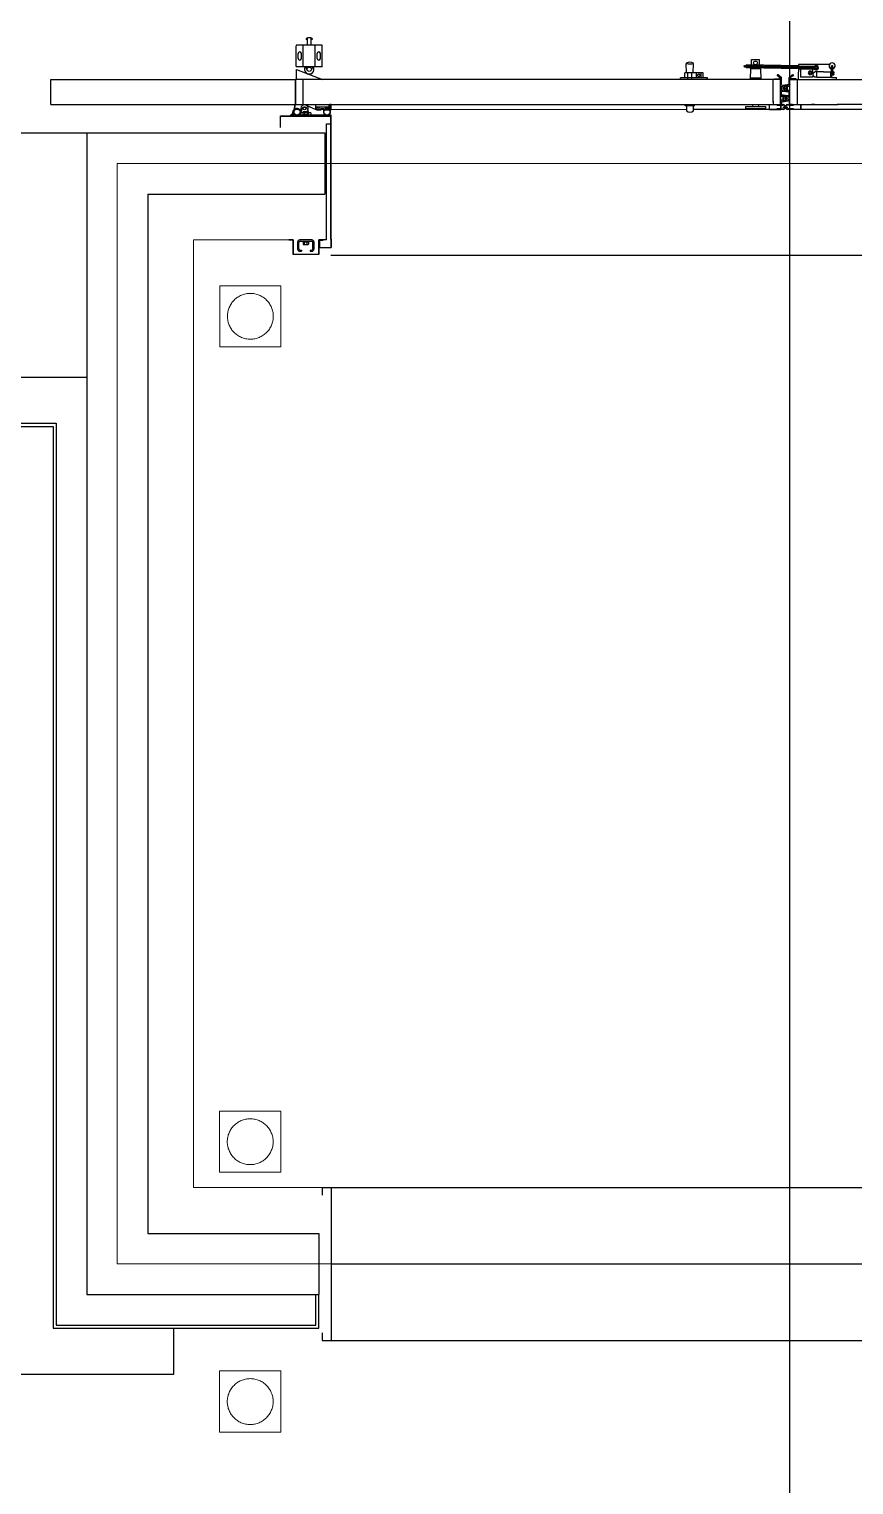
# Model space of a CAD drawing. Header units: millimetres. Extents: x 8456 to 190005487, y 619 to 455456909.
# Drawn here: x 206629 to 207045, y 156079 to 156812 of the extents above; entities that cross this region are included whole.
import ezdxf

# ---------------------------------------------------------------- set-up
doc = ezdxf.new("R2010")
doc.units = ezdxf.units.MM
doc.header["$LTSCALE"] = 400
doc.header["$MEASUREMENT"] = 0
for name, pattern in [('XR-평면도$0$CEN', [62, 60, -1, 0, -1]), ('XR-평면도$0$DIVIDE', [1.25, 0.5, -0.25, 0, -0.25, 0, -0.25]), ('XR-평면도$0$HA01', [1.5, 0.75, -0.75]), ('XR-평면도$0$HID', [2, 1.1, -0.9])]:
    doc.linetypes.add(name, pattern=pattern)
doc.layers.get('0').update_dxf_attribs({"linetype": 'CONTINUOUS'})
for name, color, linetype in [('COL', 2, 'CONTINUOUS'), ('WAL', 3, 'CONTINUOUS'), ('석고보드', 4, 'CONTINUOUS'), ('저온단열', 160, 'CONTINUOUS'), ('충돌방지대', 6, 'CONTINUOUS')]:
    doc.layers.add(name, color=color, linetype=linetype)
for name, color, linetype, lineweight in [('XR-평면도$0$A-CNTL', 1, 'XR-평면도$0$CEN', 15), ('XR-평면도$0$A-DWXM-DOOR', 4, 'CONTINUOUS', 25), ('XR-평면도$0$A-FFXM-FURN1', 8, 'XR-평면도$0$HID', 18), ('XR-평면도$0$A-WAXM-BLOC', 3, 'CONTINUOUS', 25), ('XR-평면도$0$A-XXXX-INSL2', 8, 'CONTINUOUS', 18)]:
    doc.layers.add(name, color=color, linetype=linetype, lineweight=lineweight)

# ---------------------------------------------------------------- blocks, each defined once
blk = doc.blocks.new('A$C2DB436D3')
at = {"layer": 'COL', "color": 8}
for p, q in [((21365.5, 18599.6, 2515.7), (21541.5, 18599.6, 2515.7)), ((21541.5, 18599.6, 2515.7), (21541.5, 18423.6, 2515.7)), ((21541.5, 18423.6, 2515.7), (21365.5, 18423.6, 2515.7))]:
    blk.add_line(p, q, dxfattribs=at)
at = {"layer": 'XR-평면도$0$A-CNTL', "color": 8}
for p, q in [((21563.5, 18577.6, 2515.7), (21563.5, 17785.6, 2515.7)), ((22531.5, 18577.6, 2515.7), (21563.5, 18577.6, 2515.7)), ((22531.5, 17785.6, 2515.7), (21563.5, 17785.6, 2515.7))]:
    blk.add_line(p, q, dxfattribs=at)
at = {"layer": 'XR-평면도$0$A-DWXM-DOOR', "color": 8}
for p, q in [((21692.3, 18648.8, 2515.7), (21692.3, 18662.2, 2515.7)), ((21710.8, 18662.6, 2515.7), (21692.6, 18662.6, 2515.7)), ((21697.4, 18648.8, 2515.7), (21697.4, 18662.6, 2515.7)), ((21699.5, 18667.4, 2515.7), (21699.5, 18666.8, 2515.7)), ((21700.4, 18667.4, 2515.7), (21699.5, 18667.4, 2515.7)), ((21700.4, 18666.8, 2515.7), (21699.5, 18666.8, 2515.7)), ((21700.4, 18662.6, 2515.7), (21700.4, 18668, 2515.7)), ((21703, 18668, 2515.7), (21700.4, 18668, 2515.7)), ((21703, 18662.6, 2515.7), (21703, 18668, 2515.7)), ((21703.9, 18667.4, 2515.7), (21703, 18667.4, 2515.7)), ((21703.9, 18666.8, 2515.7), (21703, 18666.8, 2515.7)), ((21703.9, 18667.4, 2515.7), (21703.9, 18666.8, 2515.7)), ((21706, 18648.8, 2515.7), (21706, 18662.6, 2515.7)), ((21711.1, 18648.8, 2515.7), (21711.1, 18662.2, 2515.7)), ((21692.3, 18647.5, 2515.7), (21692.3, 18648.8, 2515.7)), ((21693.7, 18653.2, 2515.7), (21693.7, 18656.7, 2515.7)), ((21696.1, 18653.2, 2515.7), (21696.1, 18656.7, 2515.7)), ((21697.4, 18647.2, 2515.7), (21697.4, 18648.8, 2515.7)), ((21706, 18647.2, 2515.7), (21706, 18648.8, 2515.7)), ((21707.3, 18653.2, 2515.7), (21707.3, 18656.7, 2515.7)), ((21709.7, 18653.2, 2515.7), (21709.7, 18656.7, 2515.7)), ((21711.1, 18647.5, 2515.7), (21711.1, 18648.8, 2515.7)), ((21973.3, 18642.9, 2515.7), (21973.1, 18649.6, 2515.7)), ((21978.1, 18642.9, 2515.7), (21978.3, 18649.6, 2515.7)), ((22053.9, 18647.2, 2515.7), (22015, 18647.9, 2515.7)), ((22016.3, 18648.6, 2515.7), (22015.8, 18647.9, 2515.7)), ((22053.9, 18647.8, 2515.7), (22016.3, 18648.6, 2515.7)), ((22018.1, 18646.4, 2515.7), (22018.1, 18648.6, 2515.7)), ((22020, 18646.2, 2515.7), (22020, 18652.5, 2515.7)), ((22020, 18652.5, 2515.7), (22025.8, 18652.5, 2515.7)), ((22025.8, 18646.2, 2515.7), (22025.8, 18652.5, 2515.7)), ((22029.3, 18646.1, 2515.7), (22029.3, 18648.3, 2515.7)), ((22053.9, 18648.9, 2515.7), (22053.5, 18638, 2515.7)), ((22076.1, 18648.9, 2515.7), (22053.9, 18648.9, 2515.7)), ((22053.9, 18647.8, 2515.7), (22065.5, 18647.6, 2515.7)), ((22078.5, 18647.8, 2515.7), (22077.5, 18647.8, 2515.7)), ((22077.5, 18639.5, 2515.7), (22077.5, 18647.8, 2515.7)), ((22078.5, 18645.6, 2515.7), (22078.5, 18647.8, 2515.7)), ((21515.8, 18619.9, 2515.7), (21515.8, 18638, 2515.7)), ((21515.8, 18638, 2515.7), (21691.8, 18638, 2515.7)), ((22041.1, 18638, 2515.7), (21691.8, 18638, 2515.7)), ((21691.8, 18619.9, 2515.7), (21691.8, 18638, 2515.7)), ((22040.9, 18637.9, 2515.7), (21691.8, 18637.9, 2515.7)), ((21692, 18620, 2515.7), (21692, 18638, 2515.7)), ((21692.4, 18645.3, 2515.7), (21711.2, 18638, 2515.7)), ((21692.4, 18638, 2515.7), (21692.4, 18645.3, 2515.7)), ((21710.8, 18647.2, 2515.7), (21692.6, 18647.2, 2515.7)), ((21697.4, 18620, 2515.7), (21697.4, 18637.9, 2515.7)), ((21699.4, 18646.5, 2515.7), (21699.4, 18647.2, 2515.7)), ((21704, 18646.5, 2515.7), (21704, 18647.2, 2515.7)), ((21913.8, 18637.9, 2515.7), (21913.8, 18637.7, 2515.7)), ((21968.8, 18638, 2515.7), (21968.8, 18639.3, 2515.7)), ((21988.4, 18639.3, 2515.7), (21968.8, 18639.3, 2515.7)), ((21972.1, 18639.3, 2515.7), (21972.1, 18642.9, 2515.7)), ((21985.1, 18642.9, 2515.7), (21972.1, 18642.9, 2515.7)), ((21974.3, 18637.9, 2515.7), (21974.3, 18642.9, 2515.7)), ((21977.1, 18637.9, 2515.7), (21977.1, 18642.9, 2515.7)), ((21983.8, 18642.7, 2515.7), (21980.4, 18642.7, 2515.7)), ((21980.4, 18639.3, 2515.7), (21980.4, 18642.7, 2515.7)), ((21983.8, 18639.3, 2515.7), (21983.8, 18642.7, 2515.7)), ((21985.1, 18639.3, 2515.7), (21985.1, 18642.9, 2515.7)), ((21988.4, 18638, 2515.7), (21988.4, 18639.3, 2515.7)), ((22053.8, 18646.3, 2515.7), (22015, 18647, 2515.7)), ((22015.8, 18647, 2515.7), (22016.3, 18646.4, 2515.7)), ((22053.8, 18645.7, 2515.7), (22016.3, 18646.4, 2515.7)), ((22019.4, 18645.8, 2515.7), (22019.1, 18638, 2515.7)), ((22019.2, 18639.1, 2515.7), (22026.7, 18639.1, 2515.7)), ((22020, 18646.2, 2515.7), (22019.4, 18645.8, 2515.7)), ((22019.4, 18645.8, 2515.7), (22026.5, 18645.8, 2515.7)), ((22020, 18646.2, 2515.7), (22025.8, 18646.2, 2515.7)), ((22025.8, 18646.2, 2515.7), (22026.5, 18645.8, 2515.7)), ((22026.5, 18645.8, 2515.7), (22026.7, 18638, 2515.7)), ((22035.6, 18621.8, 2515.7), (22035.6, 18637.9, 2515.7)), ((22036.5, 18638, 2515.7), (22036.5, 18638.6, 2515.7)), ((22036.5, 18638.6, 2515.7), (22040.9, 18638.6, 2515.7)), ((22041.1, 18638, 2515.7), (22036.5, 18638, 2515.7)), ((22039.4, 18641.3, 2515.7), (22038.8, 18641.4, 2515.7)), ((22039.3, 18640.5, 2515.7), (22038.8, 18640.6, 2515.7)), ((22039.3, 18640.5, 2515.7), (22041.1, 18639, 2515.7)), ((22041.6, 18639.5, 2515.7), (22039.4, 18641.3, 2515.7)), ((22040.9, 18620, 2515.7), (22040.9, 18637.9, 2515.7)), ((22041.1, 18634.4, 2515.7), (22041.1, 18638, 2515.7)), ((22041.1, 18621.8, 2515.7), (22041.1, 18638, 2515.7)), ((22041.6, 18634.4, 2515.7), (22041.6, 18639.5, 2515.7)), ((22047, 18639.5, 2515.7), (22049.2, 18641.3, 2515.7)), ((22047, 18634.4, 2515.7), (22047, 18639.5, 2515.7)), ((22049.3, 18640.5, 2515.7), (22047.5, 18639, 2515.7)), ((22047.6, 18638, 2515.7), (22403.2, 18638, 2515.7)), ((22047.6, 18638, 2515.7), (22052.1, 18638, 2515.7)), ((22047.6, 18634.4, 2515.7), (22047.6, 18638, 2515.7)), ((22047.6, 18634.1, 2515.7), (22047.6, 18638, 2515.7)), ((22047.7, 18637.9, 2515.7), (22403.2, 18637.9, 2515.7)), ((22047.7, 18634.1, 2515.7), (22047.7, 18637.9, 2515.7)), ((22052.1, 18638.6, 2515.7), (22047.8, 18638.6, 2515.7)), ((22049.2, 18641.3, 2515.7), (22049.8, 18641.4, 2515.7)), ((22049.3, 18640.5, 2515.7), (22049.9, 18640.6, 2515.7)), ((22052.1, 18638, 2515.7), (22052.1, 18638.6, 2515.7)), ((22053, 18634.1, 2515.7), (22053, 18637.9, 2515.7)), ((22053.5, 18638.6, 2515.7), (22053.5, 18638, 2515.7)), ((22053.8, 18646.3, 2515.7), (22065.5, 18646.1, 2515.7)), ((22053.8, 18645.7, 2515.7), (22065.5, 18645.4, 2515.7)), ((22053.9, 18647.2, 2515.7), (22065.5, 18647, 2515.7)), ((22055.2, 18644.6, 2515.7), (22055.2, 18639.8, 2515.7)), ((22064.2, 18639.8, 2515.7), (22055.2, 18639.8, 2515.7)), ((22064.2, 18645.5, 2515.7), (22056.1, 18645.5, 2515.7)), ((22061.6, 18644.1, 2515.7), (22060.9, 18642.9, 2515.7)), ((22060.9, 18642.9, 2515.7), (22061.6, 18641.7, 2515.7)), ((22062.9, 18644.1, 2515.7), (22061.6, 18644.1, 2515.7)), ((22061.6, 18641.7, 2515.7), (22062.9, 18641.7, 2515.7)), ((22063.6, 18642.9, 2515.7), (22062.9, 18644.1, 2515.7)), ((22062.9, 18641.7, 2515.7), (22063.6, 18642.9, 2515.7)), ((22064.2, 18645.2, 2515.7), (22064.2, 18645.5, 2515.7)), ((22064.2, 18642.9, 2515.7), (22064.2, 18645.2, 2515.7)), ((22064.2, 18642.9, 2515.7), (22064.2, 18639.8, 2515.7)), ((22065.6, 18643.4, 2515.7), (22064.5, 18642.3, 2515.7)), ((22064.5, 18640.8, 2515.7), (22064.5, 18642.3, 2515.7)), ((22064.5, 18640.8, 2515.7), (22065.6, 18639.7, 2515.7)), ((22067, 18643.4, 2515.7), (22065.6, 18643.4, 2515.7)), ((22067, 18639.7, 2515.7), (22065.6, 18639.7, 2515.7)), ((22071.8, 18643.6, 2515.7), (22067, 18643.6, 2515.7)), ((22067, 18639.5, 2515.7), (22067, 18643.6, 2515.7)), ((22077, 18639.5, 2515.7), (22067, 18639.5, 2515.7)), ((22071.8, 18643.6, 2515.7), (22077, 18643.6, 2515.7)), ((22077, 18639.5, 2515.7), (22077, 18643.6, 2515.7)), ((22077.3, 18645.7, 2515.7), (22077.5, 18639.5, 2515.7)), ((22077.5, 18645.6, 2515.7), (22078.5, 18645.6, 2515.7)), ((22077.5, 18641.3, 2515.7), (22078.5, 18641.3, 2515.7)), ((22077.5, 18639.5, 2515.7), (22081.1, 18639.5, 2515.7)), ((22078.5, 18641.3, 2515.7), (22078.5, 18645.6, 2515.7)), ((22078.5, 18643.6, 2515.7), (22079.1, 18643.6, 2515.7)), ((22078.5, 18643.1, 2515.7), (22079.1, 18643.1, 2515.7)), ((22078.5, 18641.8, 2515.7), (22079.1, 18641.8, 2515.7)), ((22078.5, 18641.3, 2515.7), (22079.1, 18641.3, 2515.7)), ((22079.3, 18643.3, 2515.7), (22079.3, 18643.5, 2515.7)), ((22079.3, 18643.3, 2515.7), (22079.3, 18642.9, 2515.7)), ((22079.3, 18642, 2515.7), (22079.3, 18642.9, 2515.7)), ((22079.3, 18642, 2515.7), (22079.3, 18641.6, 2515.7)), ((22079.3, 18641.6, 2515.7), (22079.3, 18641.5, 2515.7)), ((22081.1, 18638, 2515.7), (22081.1, 18639.5, 2515.7)), ((22041.1, 18634.3, 2515.7), (22041.1, 18635.6, 2515.7)), ((22041.1, 18634.3, 2515.7), (22041.1, 18635.5, 2515.7)), ((22041.6, 18634.4, 2515.7), (22041.1, 18634.4, 2515.7)), ((22041.4, 18628.1, 2515.7), (22041.1, 18634.4, 2515.7)), ((22041.1, 18628, 2515.7), (22041.1, 18629.2, 2515.7)), ((22041.1, 18628.3, 2515.7), (22041.4, 18628.3, 2515.7)), ((22041.1, 18628, 2515.7), (22041.1, 18627.8, 2515.7)), ((22041.1, 18627.8, 2515.7), (22041.1, 18627.6, 2515.7)), ((22041.1, 18626.8, 2515.7), (22046.1, 18626.1, 2515.7)), ((22041.6, 18627.1, 2515.7), (22041.2, 18634.4, 2515.7)), ((22041.4, 18628.3, 2515.7), (22041.4, 18627.1, 2515.7)), ((22041.4, 18627.1, 2515.7), (22046.2, 18626.5, 2515.7)), ((22042.4, 18633.6, 2515.7), (22042.3, 18633.5, 2515.7)), ((22042.4, 18629.4, 2515.7), (22042.3, 18629.4, 2515.7)), ((22047.2, 18634.4, 2515.7), (22042.4, 18633.6, 2515.7)), ((22047.2, 18628.9, 2515.7), (22042.4, 18629.4, 2515.7)), ((22047.6, 18634.1, 2515.7), (22042.5, 18633.2, 2515.7)), ((22047.6, 18629.2, 2515.7), (22042.5, 18629.8, 2515.7)), ((22043.9, 18632.4, 2515.7), (22043.9, 18632.5, 2515.7)), ((22043.9, 18630.7, 2515.7), (22043.9, 18630.7, 2515.7)), ((22045.8, 18633.4, 2515.7), (22044.5, 18633.4, 2515.7)), ((22045.4, 18633, 2515.7), (22044.5, 18633, 2515.7)), ((22045.4, 18630.1, 2515.7), (22044.5, 18630.1, 2515.7)), ((22045.8, 18629.8, 2515.7), (22044.5, 18629.8, 2515.7)), ((22045.4, 18629.8, 2515.7), (22045.4, 18633.4, 2515.7)), ((22045.8, 18629.8, 2515.7), (22045.8, 18633.4, 2515.7)), ((22047.6, 18632.9, 2515.7), (22045.8, 18632.9, 2515.7)), ((22045.8, 18630.2, 2515.7), (22045.8, 18632.9, 2515.7)), ((22047.6, 18630.2, 2515.7), (22045.8, 18630.2, 2515.7)), ((22047, 18634.4, 2515.7), (22047.6, 18634.4, 2515.7)), ((22047.4, 18619.9, 2515.7), (22047.1, 18628.9, 2515.7)), ((22047.2, 18628.9, 2515.7), (22047.1, 18628.9, 2515.7)), ((22047.6, 18619.9, 2515.7), (22047.2, 18628.9, 2515.7)), ((22047.6, 18628.9, 2515.7), (22047.2, 18628.9, 2515.7)), ((22047.2, 18628.9, 2515.7), (22047.2, 18628.9, 2515.7)), ((22047.6, 18634.3, 2515.7), (22047.6, 18635.6, 2515.7)), ((22047.6, 18634.3, 2515.7), (22047.6, 18635.5, 2515.7)), ((22047.6, 18634.3, 2515.7), (22047.6, 18634.1, 2515.7)), ((22047.6, 18629.2, 2515.7), (22047.6, 18634.1, 2515.7)), ((22047.6, 18619.9, 2515.7), (22047.6, 18629.2, 2515.7)), ((22047.6, 18629, 2515.7), (22047.6, 18629.2, 2515.7)), ((22047.6, 18629, 2515.7), (22047.6, 18628.9, 2515.7)), ((22047.7, 18629.2, 2515.7), (22047.7, 18634.1, 2515.7)), ((22047.7, 18619.9, 2515.7), (22047.7, 18629.2, 2515.7)), ((22053, 18629.2, 2515.7), (22053, 18634.1, 2515.7)), ((22053, 18620, 2515.7), (22053, 18629.2, 2515.7)), ((21515.8, 18619.9, 2515.7), (21691.5, 18619.9, 2515.7)), ((21691.5, 18621.7, 2515.7), (21691.5, 18619.9, 2515.7)), ((21691.8, 18621.7, 2515.7), (21691.5, 18621.7, 2515.7)), ((21691.8, 18621.7, 2515.7), (21691.8, 18619.9, 2515.7)), ((21691.8, 18619.9, 2515.7), (22041.1, 18619.9, 2515.7)), ((21692, 18620, 2515.7), (22040.9, 18620, 2515.7)), ((21696.6, 18617.1, 2515.7), (21695.5, 18613.9, 2515.7)), ((21700.1, 18617.1, 2515.7), (21701.1, 18613.9, 2515.7)), ((21706.2, 18616.4, 2515.7), (21700.2, 18619, 2515.7)), ((21706.2, 18619.9, 2515.7), (21706.2, 18617.1, 2515.7)), ((21706.2, 18617.1, 2515.7), (21706.2, 18616.4, 2515.7)), ((21706.5, 18617.5, 2515.7), (21706.5, 18619.9, 2515.7)), ((21716.1, 18618, 2515.7), (21706.5, 18618, 2515.7)), ((21707.1, 18616.2, 2515.7), (21710.3, 18616.2, 2515.7)), ((21710, 18616.6, 2515.7), (21707.4, 18616.6, 2515.7)), ((21712.3, 18617, 2515.7), (21710, 18617, 2515.7)), ((21710, 18617, 2515.7), (21710, 18616.6, 2515.7)), ((21710.3, 18616.2, 2515.7), (21710.3, 18616.6, 2515.7)), ((21710.3, 18616.6, 2515.7), (21712, 18616.6, 2515.7)), ((21712, 18616.6, 2515.7), (21712, 18616.2, 2515.7)), ((21712, 18616.2, 2515.7), (21716, 18616.2, 2515.7)), ((21712.3, 18616.6, 2515.7), (21712.3, 18617, 2515.7)), ((21715.6, 18616.6, 2515.7), (21712.3, 18616.6, 2515.7)), ((21716.1, 18618, 2515.7), (21715.6, 18618, 2515.7)), ((21715.6, 18618, 2515.7), (21715.6, 18616.6, 2515.7)), ((21716, 18616.2, 2515.7), (21716, 18617.7, 2515.7)), ((21716, 18617.7, 2515.7), (21716.7, 18617.7, 2515.7)), ((21716.1, 18618, 2515.7), (21716.1, 18619.9, 2515.7)), ((21716.6, 18617.2, 2515.7), (21716.2, 18617.2, 2515.7)), ((21716.2, 18617.2, 2515.7), (21716.2, 18616.6, 2515.7)), ((21716.2, 18616.2, 2515.7), (21716.2, 18616.6, 2515.7)), ((21716.2, 18616.2, 2515.7), (21717.4, 18616.2, 2515.7)), ((21717.4, 18619.9, 2515.7), (21716.4, 18619.9, 2515.7)), ((21716.4, 18619.9, 2515.7), (21716.4, 18619.3, 2515.7)), ((21716.4, 18619.3, 2515.7), (21716.6, 18619.3, 2515.7)), ((21716.6, 18619.3, 2515.7), (21716.6, 18619.5, 2515.7)), ((21716.6, 18619.5, 2515.7), (21717.1, 18619.5, 2515.7)), ((21716.6, 18617.2, 2515.7), (21716.6, 18616.6, 2515.7)), ((21717.1, 18616.6, 2515.7), (21716.6, 18616.6, 2515.7)), ((21717, 18619.5, 2515.7), (21716.7, 18619.5, 2515.7)), ((21716.7, 18619.5, 2515.7), (21716.7, 18618.6, 2515.7)), ((21716.7, 18617.7, 2515.7), (21716.7, 18616.6, 2515.7)), ((21716.7, 18616.6, 2515.7), (21717, 18616.6, 2515.7)), ((21717, 18616.6, 2515.7), (21717, 18619.5, 2515.7)), ((21717.1, 18619.5, 2515.7), (21717.1, 18616.6, 2515.7)), ((21717.4, 18616.2, 2515.7), (21717.4, 18619.9, 2515.7)), ((21973.3, 18616.3, 2515.7), (21717.4, 18616.2, 2515.7)), ((21972.1, 18620, 2515.7), (21972.1, 18619.4, 2515.7)), ((21972.1, 18619.4, 2515.7), (21979.3, 18619.4, 2515.7)), ((21973.3, 18619.4, 2515.7), (21973.3, 18615.5, 2515.7)), ((21978.1, 18619.4, 2515.7), (21978.1, 18615.5, 2515.7)), ((22032.9, 18616.3, 2515.7), (21978.1, 18616.3, 2515.7)), ((22015.7, 18618.6, 2515.7), (22015.7, 18617.2, 2515.7)), ((22015.7, 18618.6, 2515.7), (22030.2, 18618.6, 2515.7)), ((22015.7, 18617.2, 2515.7), (22030.2, 18617.2, 2515.7)), ((22020.9, 18619.9, 2515.7), (22020.8, 18618.6, 2515.7)), ((22024.9, 18619.9, 2515.7), (22025.1, 18618.6, 2515.7)), ((22030.2, 18618.6, 2515.7), (22030.2, 18617.2, 2515.7)), ((22032.9, 18616.3, 2515.7), (22032.9, 18619.9, 2515.7)), ((22032.9, 18616.3, 2515.7), (22041.1, 18616.3, 2515.7)), ((22033, 18619.9, 2515.7), (22038.2, 18619.9, 2515.7)), ((22033, 18616.4, 2515.7), (22033, 18619.9, 2515.7)), ((22033, 18616.4, 2515.7), (22033, 18619.9, 2515.7)), ((22038.2, 18616.4, 2515.7), (22033, 18616.4, 2515.7)), ((22033, 18616.4, 2515.7), (22041.1, 18616.4, 2515.7)), ((22034.9, 18619.9, 2515.7), (22038.8, 18619.9, 2515.7)), ((22035, 18616.4, 2515.7), (22039.1, 18616.4, 2515.7)), ((22035.6, 18622.3, 2515.7), (22035.6, 18620, 2515.7)), ((22038.2, 18619.9, 2515.7), (22038.2, 18619.5, 2515.7)), ((22038.2, 18619.5, 2515.7), (22038.2, 18619.9, 2515.7)), ((22038.2, 18619.5, 2515.7), (22041.1, 18619.5, 2515.7)), ((22038.2, 18619.5, 2515.7), (22042.6, 18619.5, 2515.7)), ((22038.2, 18616.8, 2515.7), (22038.2, 18616.4, 2515.7)), ((22041.1, 18616.8, 2515.7), (22038.2, 18616.8, 2515.7)), ((22038.2, 18616.4, 2515.7), (22038.2, 18616.8, 2515.7)), ((22038.2, 18616.8, 2515.7), (22042.6, 18616.8, 2515.7)), ((22039.2, 18619.9, 2515.7), (22040.9, 18619.9, 2515.7)), ((22042.9, 18616.4, 2515.7), (22040.9, 18616.4, 2515.7)), ((22041.1, 18623.1, 2515.7), (22041.1, 18625.8, 2515.7)), ((22042.9, 18625.8, 2515.7), (22041.1, 18625.8, 2515.7)), ((22042.9, 18623.1, 2515.7), (22041.1, 18623.1, 2515.7)), ((22041.1, 18622.8, 2515.7), (22041.1, 18623, 2515.7)), ((22041.1, 18622, 2515.7), (22046.1, 18622.9, 2515.7)), ((22041.1, 18622.8, 2515.7), (22041.1, 18621.5, 2515.7)), ((22041.1, 18621.7, 2515.7), (22046.2, 18622.6, 2515.7)), ((22041.1, 18622.3, 2515.7), (22041.1, 18619.9, 2515.7)), ((22041.4, 18621.7, 2515.7), (22041.1, 18619.9, 2515.7)), ((22041.1, 18620.6, 2515.7), (22041.4, 18620.6, 2515.7)), ((22042.9, 18619.9, 2515.7), (22041.1, 18619.9, 2515.7)), ((22042.9, 18619.9, 2515.7), (22041.1, 18619.9, 2515.7)), ((22041.1, 18619.5, 2515.7), (22041.1, 18616.8, 2515.7)), ((22041.1, 18616.8, 2515.7), (22041.1, 18619.5, 2515.7)), ((22041.1, 18616.4, 2515.7), (22041.1, 18616.3, 2515.7)), ((22041.5, 18621.7, 2515.7), (22041.2, 18619.9, 2515.7)), ((22041.4, 18620.6, 2515.7), (22041.4, 18621.7, 2515.7)), ((22042.6, 18618.2, 2515.7), (22046.1, 18618.2, 2515.7)), ((22042.9, 18626.3, 2515.7), (22044.1, 18626.3, 2515.7)), ((22042.9, 18622.7, 2515.7), (22042.9, 18626.3, 2515.7)), ((22042.9, 18622.7, 2515.7), (22044.1, 18622.7, 2515.7)), ((22043.2, 18622.7, 2515.7), (22043.2, 18626.3, 2515.7)), ((22043.2, 18625.9, 2515.7), (22044.1, 18625.9, 2515.7)), ((22043.2, 18623, 2515.7), (22044.1, 18623, 2515.7)), ((22044.7, 18625.3, 2515.7), (22044.7, 18625.4, 2515.7)), ((22045, 18624.8, 2515.7), (22044.7, 18624.5, 2515.7)), ((22044.7, 18623.6, 2515.7), (22044.7, 18623.6, 2515.7)), ((22045.1, 18624.7, 2515.7), (22044.8, 18624.4, 2515.7)), ((22045.2, 18624.7, 2515.7), (22044.8, 18624.3, 2515.7)), ((22044.8, 18624.6, 2515.7), (22045.2, 18624.2, 2515.7)), ((22044.8, 18624.5, 2515.7), (22045.1, 18624.2, 2515.7)), ((22044.8, 18624.4, 2515.7), (22045, 18624.2, 2515.7)), ((22044.9, 18624.7, 2515.7), (22045.3, 18624.3, 2515.7)), ((22045.3, 18624.6, 2515.7), (22044.9, 18624.2, 2515.7)), ((22045, 18624.8, 2515.7), (22045.3, 18624.5, 2515.7)), ((22045.3, 18624.4, 2515.7), (22045.1, 18624.2, 2515.7)), ((22045.7, 18619.9, 2515.7), (22063.9, 18619.9, 2515.7)), ((22048, 18616.4, 2515.7), (22045.7, 18616.4, 2515.7)), ((22050.3, 18619.5, 2515.7), (22046.1, 18619.5, 2515.7)), ((22050.3, 18616.8, 2515.7), (22046.1, 18616.8, 2515.7)), ((22046.2, 18626.5, 2515.7), (22046.3, 18626.4, 2515.7)), ((22046.2, 18622.6, 2515.7), (22046.3, 18622.6, 2515.7)), ((22047.6, 18619.5, 2515.7), (22050.3, 18619.5, 2515.7)), ((22047.6, 18616.8, 2515.7), (22047.6, 18619.5, 2515.7)), ((22047.6, 18616.8, 2515.7), (22047.6, 18619.5, 2515.7)), ((22047.6, 18616.8, 2515.7), (22047.6, 18619.5, 2515.7)), ((22050.3, 18616.8, 2515.7), (22047.6, 18616.8, 2515.7)), ((22047.6, 18616.4, 2515.7), (22047.6, 18616.3, 2515.7)), ((22055.6, 18616.4, 2515.7), (22047.6, 18616.4, 2515.7)), ((22055.7, 18616.3, 2515.7), (22047.6, 18616.3, 2515.7)), ((22047.7, 18620, 2515.7), (22065.6, 18620, 2515.7)), ((22049.4, 18619.9, 2515.7), (22047.7, 18619.9, 2515.7)), ((22048.5, 18616.4, 2515.7), (22048, 18616.4, 2515.7)), ((22048.5, 18619.5, 2515.7), (22050.3, 18619.5, 2515.7)), ((22050.3, 18616.8, 2515.7), (22048.5, 18616.8, 2515.7)), ((22050.3, 18619.9, 2515.7), (22055.6, 18619.9, 2515.7)), ((22050.3, 18619.5, 2515.7), (22050.3, 18619.9, 2515.7)), ((22050.3, 18619.9, 2515.7), (22055.6, 18619.9, 2515.7)), ((22050.3, 18619.5, 2515.7), (22050.3, 18619.9, 2515.7)), ((22050.3, 18616.4, 2515.7), (22050.3, 18616.8, 2515.7)), ((22050.3, 18616.4, 2515.7), (22050.3, 18616.8, 2515.7)), ((22055.6, 18616.4, 2515.7), (22050.3, 18616.4, 2515.7)), ((22055.6, 18616.4, 2515.7), (22050.3, 18616.4, 2515.7)), ((22053, 18620.1, 2515.7), (22052.9, 18620, 2515.7)), ((22055.6, 18619.9, 2515.7), (22055.6, 18616.4, 2515.7)), ((22055.6, 18619.9, 2515.7), (22055.6, 18616.4, 2515.7)), ((22055.6, 18616.4, 2515.7), (22055.6, 18619.9, 2515.7)), ((22055.7, 18616.3, 2515.7), (22055.7, 18619.9, 2515.7)), ((22119.5, 18616.3, 2515.7), (22055.7, 18616.3, 2515.7)), ((22064.8, 18619.9, 2515.7), (22063.1, 18619.9, 2515.7)), ((22065.6, 18619.9, 2515.7), (22063.9, 18619.9, 2515.7)), ((22064.8, 18620, 2515.7), (22081.7, 18620, 2515.7)), ((22064.8, 18619.9, 2515.7), (22081.7, 18619.9, 2515.7)), ((22065.6, 18620, 2515.7), (22082.5, 18620, 2515.7)), ((22065.6, 18619.9, 2515.7), (22082.5, 18619.9, 2515.7)), ((22403.1, 18620, 2515.7), (22081.7, 18620, 2515.7)), ((22403.2, 18619.9, 2515.7), (22081.7, 18619.9, 2515.7)), ((21680.9, 18603.5, 2515.7), (21680.9, 18611.8, 2515.7)), ((21680.9, 18611.8, 2515.7), (21717.4, 18611.8, 2515.7)), ((21681, 18603.5, 2515.7), (21681, 18611.7, 2515.7)), ((21681, 18611.7, 2515.7), (21717.2, 18611.7, 2515.7)), ((21688.6, 18612.8, 2515.7), (21687.9, 18611.8, 2515.7)), ((21688.5, 18612.3, 2515.7), (21689.1, 18612.3, 2515.7)), ((21688.5, 18612.3, 2515.7), (21689.1, 18612.3, 2515.7)), ((21688.5, 18612.3, 2515.7), (21688.5, 18611.8, 2515.7)), ((21688.6, 18612.8, 2515.7), (21689.2, 18612.8, 2515.7)), ((21689.3, 18611.8, 2515.7), (21689, 18611.9, 2515.7)), ((21689.4, 18612.3, 2515.7), (21690.7, 18612.3, 2515.7)), ((21689.4, 18612.3, 2515.7), (21690.7, 18612.3, 2515.7)), ((21689.6, 18612.8, 2515.7), (21690.6, 18612.8, 2515.7)), ((21689.9, 18612.3, 2515.7), (21691.7, 18612.3, 2515.7)), ((21689.9, 18612.3, 2515.7), (21689.9, 18611.8, 2515.7)), ((21689.9, 18612.2, 2515.7), (21690.7, 18612.2, 2515.7)), ((21689.9, 18612.2, 2515.7), (21690.7, 18612.2, 2515.7)), ((21689.9, 18612.1, 2515.7), (21690.7, 18612.1, 2515.7)), ((21689.9, 18612.1, 2515.7), (21690.7, 18612.1, 2515.7)), ((21689.9, 18612, 2515.7), (21690.7, 18612, 2515.7)), ((21689.9, 18611.9, 2515.7), (21690.7, 18611.9, 2515.7)), ((21689.9, 18611.9, 2515.7), (21690.7, 18611.9, 2515.7)), ((21689.9, 18611.8, 2515.7), (21697.4, 18611.8, 2515.7)), ((21690.6, 18612.8, 2515.7), (21691.6, 18612.3, 2515.7)), ((21690.7, 18612.3, 2515.7), (21691.6, 18612.3, 2515.7)), ((21690.7, 18612.3, 2515.7), (21697.4, 18612.3, 2515.7)), ((21690.7, 18612.2, 2515.7), (21697.4, 18612.2, 2515.7)), ((21690.7, 18612.2, 2515.7), (21697.4, 18612.1, 2515.7)), ((21690.7, 18612.1, 2515.7), (21697.4, 18612.1, 2515.7)), ((21690.7, 18612.1, 2515.7), (21697.4, 18612, 2515.7)), ((21690.7, 18612, 2515.7), (21697.4, 18612, 2515.7)), ((21690.7, 18611.9, 2515.7), (21697.4, 18611.9, 2515.7)), ((21690.7, 18611.9, 2515.7), (21697.4, 18611.9, 2515.7)), ((21713.2, 18612.3, 2515.7), (21694.1, 18612.3, 2515.7)), ((21694.1, 18612.3, 2515.7), (21697.4, 18612.3, 2515.7)), ((21712.7, 18612.4, 2515.7), (21694.7, 18612.4, 2515.7)), ((21694.7, 18612.4, 2515.7), (21694.7, 18612.3, 2515.7)), ((21702.8, 18613.9, 2515.7), (21695.5, 18613.9, 2515.7)), ((21695.5, 18613.9, 2515.7), (21695.5, 18612.4, 2515.7)), ((21697, 18612.4, 2515.7), (21697, 18612.7, 2515.7)), ((21697, 18612.6, 2515.7), (21701.4, 18612.6, 2515.7)), ((21697.2, 18612.9, 2515.7), (21701.2, 18612.9, 2515.7)), ((21697.3, 18612.9, 2515.7), (21697.3, 18614.7, 2515.7)), ((21697.4, 18612.3, 2515.7), (21697.4, 18611.8, 2515.7)), ((21697.5, 18614.9, 2515.7), (21700.9, 18614.9, 2515.7)), ((21698.2, 18614.7, 2515.7), (21698.2, 18612.9, 2515.7)), ((21700.2, 18614.7, 2515.7), (21700.2, 18612.9, 2515.7)), ((21701.1, 18612.9, 2515.7), (21701.1, 18614.7, 2515.7)), ((21701.4, 18612.4, 2515.7), (21701.4, 18612.7, 2515.7)), ((21702.8, 18613.9, 2515.7), (21702.8, 18612.4, 2515.7)), ((21713.2, 18612.3, 2515.7), (21710, 18612.3, 2515.7)), ((21710, 18612.3, 2515.7), (21710, 18611.8, 2515.7)), ((21717.4, 18612.2, 2515.7), (21710, 18612.2, 2515.7)), ((21717.4, 18612.2, 2515.7), (21710, 18612.2, 2515.7)), ((21717.4, 18612.1, 2515.7), (21710, 18612.1, 2515.7)), ((21717.4, 18612, 2515.7), (21710, 18612, 2515.7)), ((21717.4, 18612, 2515.7), (21710, 18612, 2515.7)), ((21717.4, 18611.9, 2515.7), (21710, 18611.9, 2515.7)), ((21717.4, 18611.9, 2515.7), (21710, 18611.9, 2515.7)), ((21710, 18611.8, 2515.7), (21717.4, 18611.8, 2515.7)), ((21717.4, 18611.8, 2515.7), (21710, 18611.8, 2515.7)), ((21712.7, 18612.4, 2515.7), (21712.7, 18612.3, 2515.7)), ((21714, 18606.2, 2515.7), (21717.2, 18606.2, 2515.7)), ((21714, 18522.6, 2515.7), (21714, 18606.2, 2515.7)), ((21717.4, 18612.3, 2515.7), (21715.6, 18612.3, 2515.7)), ((21717.5, 18612.4, 2515.7), (21715.8, 18612.4, 2515.7)), ((21715.8, 18612.4, 2515.7), (21715.8, 18612.3, 2515.7)), ((21717.2, 18523.2, 2515.7), (21717.2, 18611.7, 2515.7)), ((21717.4, 18611.8, 2515.7), (21717.4, 18612.3, 2515.7)), ((21717.4, 18523.2, 2515.7), (21717.4, 18611.8, 2515.7)), ((21717.5, 18611.8, 2515.7), (21717.5, 18612.4, 2515.7)), ((21717.5, 18602.4, 2515.7), (21717.5, 18611.8, 2515.7)), ((21714, 18522.6, 2515.7), (21714, 18603.5, 2515.7)), ((21717.5, 18602.4, 2515.7), (21717.4, 18602.4, 2515.7)), ((21687.1, 18522.6, 2515.7), (21687.1, 18522.4, 2515.7)), ((21690, 18522.6, 2515.7), (21687.1, 18522.6, 2515.7)), ((21689.8, 18522.4, 2515.7), (21687.1, 18522.4, 2515.7)), ((21689.8, 18522.4, 2515.7), (21689.8, 18512.2, 2515.7)), ((21690, 18522.6, 2515.7), (21690, 18512.2, 2515.7)), ((21703.6, 18522.6, 2515.7), (21694.8, 18522.6, 2515.7)), ((21708.7, 18512.2, 2515.7), (21708.7, 18522.6, 2515.7)), ((21714, 18522.6, 2515.7), (21708.7, 18522.6, 2515.7)), ((21708.9, 18522.4, 2515.7), (21711.6, 18522.4, 2515.7)), ((21708.9, 18512.2, 2515.7), (21708.9, 18522.4, 2515.7)), ((21709, 18522.4, 2515.7), (21709, 18517, 2515.7)), ((21709.1, 18522.4, 2515.7), (21709.1, 18517.1, 2515.7)), ((21711.6, 18522.4, 2515.7), (21711.6, 18522.6, 2515.7)), ((21717.2, 18523.2, 2515.7), (21717.2, 18517.1, 2515.7)), ((21717.4, 18523.2, 2515.7), (21717.4, 18517, 2515.7)), ((21689.8, 18512.2, 2515.7), (21708.9, 18512.2, 2515.7)), ((21690, 18512.4, 2515.7), (21708.7, 18512.4, 2515.7)), ((21693.3, 18521.1, 2515.7), (21693.3, 18515.9, 2515.7)), ((21694.2, 18516.2, 2515.7), (21694.2, 18520.7, 2515.7)), ((21694.8, 18514.4, 2515.7), (21696, 18514.4, 2515.7)), ((21695.1, 18521.6, 2515.7), (21703.3, 18521.6, 2515.7)), ((21695.1, 18515.3, 2515.7), (21696, 18515.3, 2515.7)), ((21696, 18515.3, 2515.7), (21696, 18514.4, 2515.7)), ((21697, 18521.6, 2515.7), (21697, 18521.4, 2515.7)), ((21697, 18521.5, 2515.7), (21701.4, 18521.5, 2515.7)), ((21697.2, 18521.2, 2515.7), (21701.2, 18521.2, 2515.7)), ((21697.3, 18521.2, 2515.7), (21697.3, 18519.4, 2515.7)), ((21697.5, 18519.2, 2515.7), (21700.9, 18519.2, 2515.7)), ((21698.2, 18519.4, 2515.7), (21698.2, 18521.2, 2515.7)), ((21700.2, 18519.4, 2515.7), (21700.2, 18521.2, 2515.7)), ((21701.1, 18521.2, 2515.7), (21701.1, 18519.4, 2515.7)), ((21701.4, 18521.6, 2515.7), (21701.4, 18521.4, 2515.7)), ((21702.4, 18515.3, 2515.7), (21703.3, 18515.3, 2515.7)), ((21702.4, 18515.3, 2515.7), (21702.4, 18514.4, 2515.7)), ((21702.4, 18514.4, 2515.7), (21703.6, 18514.4, 2515.7)), ((21704.2, 18516.2, 2515.7), (21704.2, 18520.7, 2515.7)), ((21705.1, 18521.1, 2515.7), (21705.1, 18515.9, 2515.7)), ((21709, 18517, 2515.7), (21717.4, 18517, 2515.7)), ((21709.1, 18517.1, 2515.7), (21717.2, 18517.1, 2515.7)), ((21710.9, 17840.6, 2515.7), (21710.9, 17835.1, 2515.7)), ((21710.9, 17840.6, 2515.7), (21717.5, 17840.6, 2515.7)), ((21717.5, 17840.6, 2515.7), (21717.5, 17730.6, 2515.7)), ((21710.9, 17736.1, 2515.7), (21710.9, 17730.6, 2515.7)), ((21710.9, 17730.6, 2515.7), (21717.5, 17730.6, 2515.7))]:
    blk.add_line(p, q, dxfattribs=at)
at = {"layer": 'XR-평면도$0$A-DWXM-DOOR', "color": 8, "linetype": 'XR-평면도$0$DIVIDE', "ltscale": 50}
for p, q in [((21717.2, 18511.6, 2515.7), (22377.7, 18511.6, 2515.7)), ((21717.5, 17785.6, 2515.7), (22377.5, 17785.6, 2515.7))]:
    blk.add_line(p, q, dxfattribs=at)
at = {"layer": 'XR-평면도$0$A-DWXM-DOOR', "color": 8, "linetype": 'XR-평면도$0$HA01', "ltscale": 20}
for p, q in [((21717.5, 17840.6, 2515.7), (22377.5, 17840.6, 2515.7)), ((21717.5, 17730.6, 2515.7), (22377.5, 17730.6, 2515.7))]:
    blk.add_line(p, q, dxfattribs=at)
at = {"layer": 'XR-평면도$0$A-DWXM-DOOR', "color": 8}
for centre, radius in [((22022.9, 18649.9, 2515.7), 1.36), ((22066.6, 18646.5, 2515.7), 1.18), ((21701.7, 18645.4, 2515.7), 1.54), ((21982.1, 18641, 2515.7), 0.996), ((22062.2, 18642.9, 2515.7), 0.732), ((22066.6, 18646.5, 2515.7), 0.725), ((22043.6, 18631.6, 2515.7), 0.543), ((22043.6, 18631.6, 2515.7), 0.29), ((21692.9, 18614.6, 2515.7), 2.17), ((21698.3, 18617.1, 2515.7), 0.996), ((21707.4, 18617.9, 2515.7), 0.181), ((21708.8, 18617.9, 2515.7), 0.181), ((21714.4, 18614.6, 2515.7), 2.17), ((21713.3, 18617.9, 2515.7), 0.181), ((21714.7, 18617.9, 2515.7), 0.181), ((22045, 18624.5, 2515.7), 0.543), ((22045, 18624.5, 2515.7), 0.29)]:
    blk.add_circle(centre, radius, dxfattribs=at)
for centre, radius, start, end in [((21692.6, 18662.2, 2515.7), 0.362, 90, 180), ((21710.8, 18662.2, 2515.7), 0.362, 0, 90), ((21694.9, 18656.7, 2515.7), 1.18, 0, 180), ((21694.9, 18653.2, 2515.7), 1.18, 180, 0), ((21708.5, 18656.7, 2515.7), 1.18, 0, 180), ((21708.5, 18653.2, 2515.7), 1.18, 180, 0), ((21975.7, 18646.3, 2515.7), 4.26, 51.9488, 128.0512), ((21975.7, 18660.1, 2515.7), 10.8, 255.8746, 284.1066), ((22015, 18647.5, 2515.7), 0.453, 90, 270), ((22066.6, 18646.5, 2515.7), 1.54, 224.9003, 135.0997), ((22078, 18647.8, 2515.7), 2.17, 284.4775, 255.5225), ((21692.6, 18647.5, 2515.7), 0.362, 180, 270), ((21701.7, 18645.4, 2515.7), 3.44, 148.6378, 31.3622), ((21701.7, 18646.7, 2515.7), 2.32, 174.8057, 228.8504), ((21701.7, 18646.7, 2515.7), 2.32, 311.1496, 5.1943), ((21710.8, 18647.5, 2515.7), 0.362, 270, 0), ((22038.9, 18641, 2515.7), 0.412, 94.23, 255.7465), ((22040.8, 18638.9, 2515.7), 0.341, 284.5183, 19.265), ((22047.8, 18638.9, 2515.7), 0.341, 160.735, 255.4817), ((22049.8, 18641, 2515.7), 0.412, 284.2535, 85.77), ((22056.1, 18644.6, 2515.7), 0.906, 90, 180), ((22079.1, 18643.5, 2515.7), 0.181, 0, 90), ((22079.1, 18643.3, 2515.7), 0.181, 270, 0), ((22079.1, 18642.9, 2515.7), 0.181, 0, 90), ((22079.1, 18642, 2515.7), 0.181, 270, 0), ((22079.1, 18641.6, 2515.7), 0.181, 0, 90), ((22079.1, 18641.5, 2515.7), 0.181, 270, 0), ((22043.7, 18631.5, 2515.7), 2.45, 123.4173, 236.7583), ((22043.7, 18631.5, 2515.7), 2.09, 124.3901, 235.4368), ((22043.6, 18631.6, 2515.7), 0.906, 90, 270), ((22044.5, 18632.5, 2515.7), 0.906, 90, 180), ((22044.5, 18630.7, 2515.7), 0.906, 180, 270), ((22044.5, 18632.5, 2515.7), 0.543, 90, 180), ((22043.6, 18631.6, 2515.7), 0.906, 293.5782, 66.4218), ((22044.5, 18630.7, 2515.7), 0.543, 180, 270), ((21680.8, 18620.2, 2515.7), 10.6, 329.3671, 358.655), ((21680.8, 18620.2, 2515.7), 11, 328.9061, 358.4444), ((21692.9, 18614.6, 2515.7), 2.54, 7.4362, 190.1103), ((21698.3, 18617.1, 2515.7), 2.63, 327.5466, 213.8235), ((21698.3, 18616.3, 2515.7), 1.9, 25.3289, 154.5724), ((21707.1, 18617.1, 2515.7), 0.906, 180, 270), ((21707.4, 18617.5, 2515.7), 0.906, 180, 270), ((21714.4, 18614.6, 2515.7), 2.54, 349.8897, 172.5638), ((21716.1, 18618.6, 2515.7), 0.543, 270, 0), ((22042.6, 18618.2, 2515.7), 1.38, 270, 90), ((22042.5, 18618.2, 2515.7), 1.79, 283.265, 76.735), ((22044.1, 18625.4, 2515.7), 0.906, 0, 90), ((22044.1, 18625.4, 2515.7), 0.543, 0, 90), ((22045, 18624.5, 2515.7), 0.906, 113.5782, 246.4218), ((22044.1, 18623.6, 2515.7), 0.543, 270, 0), ((22044.1, 18623.6, 2515.7), 0.906, 270, 0), ((22046.1, 18618.2, 2515.7), 1.79, 103.265, 256.735), ((22046.1, 18618.2, 2515.7), 1.38, 90, 270), ((22045, 18624.5, 2515.7), 0.906, 270, 90), ((22045.2, 18624.5, 2515.7), 1.86, 300.9417, 59.245), ((22045.2, 18624.5, 2515.7), 2.23, 300.173, 59.64), ((21699.2, 18609.8, 2515.7), 10.5, 152.1452, 168.4581), ((21699.3, 18609.8, 2515.7), 10.2, 152.5452, 168.7456), ((21692.9, 18614.5, 2515.7), 2.54, 187.4362, 241.9393), ((21692.9, 18614.5, 2515.7), 2.54, 298.0607, 10.1103), ((21697.2, 18612.7, 2515.7), 0.181, 90, 180), ((21697.5, 18614.7, 2515.7), 0.181, 90, 180), ((21697.5, 18613, 2515.7), 0.181, 180, 270), ((21698, 18614.7, 2515.7), 0.181, 0, 90), ((21698, 18613, 2515.7), 0.181, 270, 0), ((21698.4, 18614.7, 2515.7), 0.181, 90, 180), ((21698.4, 18613, 2515.7), 0.181, 180, 270), ((21700, 18614.7, 2515.7), 0.181, 0, 90), ((21700, 18613, 2515.7), 0.181, 270, 0), ((21700.4, 18614.7, 2515.7), 0.181, 90, 180), ((21700.4, 18613, 2515.7), 0.181, 180, 270), ((21700.9, 18614.7, 2515.7), 0.181, 0, 90), ((21700.9, 18613, 2515.7), 0.181, 270, 0), ((21701.2, 18612.7, 2515.7), 0.181, 0, 90), ((21714.4, 18614.5, 2515.7), 2.54, 169.8897, 241.9393), ((21714.4, 18614.5, 2515.7), 2.54, 298.0607, 352.5638), ((21975.7, 18618.3, 2515.7), 3.75, 229.3537, 310.6463), ((21694.8, 18521.1, 2515.7), 1.45, 90, 180), ((21703.6, 18521.1, 2515.7), 1.45, 0, 90), ((21694.8, 18515.9, 2515.7), 1.45, 180, 270), ((21695.1, 18520.7, 2515.7), 0.906, 90, 180), ((21695.1, 18516.2, 2515.7), 0.906, 180, 270), ((21697.2, 18521.4, 2515.7), 0.181, 180, 270), ((21697.5, 18521, 2515.7), 0.181, 90, 180), ((21697.5, 18519.4, 2515.7), 0.181, 180, 270), ((21698, 18521, 2515.7), 0.181, 0, 90), ((21698, 18519.4, 2515.7), 0.181, 270, 0), ((21698.4, 18521, 2515.7), 0.181, 90, 180), ((21698.4, 18519.4, 2515.7), 0.181, 180, 270), ((21700, 18521, 2515.7), 0.181, 0, 90), ((21700, 18519.4, 2515.7), 0.181, 270, 0), ((21700.4, 18521, 2515.7), 0.181, 90, 180), ((21700.4, 18519.4, 2515.7), 0.181, 180, 270), ((21700.9, 18521, 2515.7), 0.181, 0, 90), ((21700.9, 18519.4, 2515.7), 0.181, 270, 0), ((21701.2, 18521.4, 2515.7), 0.181, 270, 0), ((21703.3, 18520.7, 2515.7), 0.906, 0, 90), ((21703.3, 18516.2, 2515.7), 0.906, 270, 0), ((21703.6, 18515.9, 2515.7), 1.45, 270, 0)]:
    blk.add_arc(centre, radius, start, end, dxfattribs=at)
at = {"layer": 'XR-평면도$0$A-FFXM-FURN1', "color": 8}
for p, q in [((21681.3, 18489.6, 2515.7), (21637.3, 18489.6, 2515.7)), ((21637.3, 18489.6, 2515.7), (21637.3, 18445.6, 2515.7)), ((21681.3, 18445.6, 2515.7), (21681.3, 18489.6, 2515.7)), ((21637.3, 18445.6, 2515.7), (21681.3, 18445.6, 2515.7)), ((21681.2, 17895.6, 2515.7), (21637.2, 17895.6, 2515.7)), ((21637.2, 17895.6, 2515.7), (21637.2, 17851.6, 2515.7)), ((21681.2, 17851.6, 2515.7), (21681.2, 17895.6, 2515.7)), ((21637.2, 17851.6, 2515.7), (21681.2, 17851.6, 2515.7)), ((21637.2, 17664.6, 2515.7), (21637.2, 17708.6, 2515.7)), ((21637.2, 17708.6, 2515.7), (21681.2, 17708.6, 2515.7)), ((21681.2, 17708.6, 2515.7), (21681.2, 17664.6, 2515.7)), ((21681.2, 17664.6, 2515.7), (21637.2, 17664.6, 2515.7))]:
    blk.add_line(p, q, dxfattribs=at)
for centre in [(21659.3, 18467.6, 2515.7), (21659.2, 17873.6, 2515.7), (21659.2, 17686.6, 2515.7)]:
    blk.add_circle(centre, 16.5, dxfattribs=at)
at = {"layer": 'XR-평면도$0$A-WAXM-BLOC', "color": 8}
for p, q in [((21541.5, 18599.6, 2515.7), (21541.5, 17763.6, 2515.7)), ((21541.5, 18599.6, 2515.7), (21712.8, 18599.6, 2515.7)), ((21712.8, 18599.6, 2515.7), (21712.8, 18555.6, 2515.7)), ((21585.5, 18555.6, 2515.7), (21585.5, 17807.6, 2515.7)), ((21585.5, 18555.6, 2515.7), (21712.8, 18555.6, 2515.7)), ((21585.5, 17807.6, 2515.7), (21708.7, 17807.6, 2515.7)), ((21708.7, 17807.6, 2515.7), (21708.7, 17763.6, 2515.7)), ((21541.5, 17763.6, 2515.7), (21708.7, 17763.6, 2515.7))]:
    blk.add_line(p, q, dxfattribs=at)
at = {"layer": 'XR-평면도$0$A-XXXX-INSL2', "color": 8}
for p, q in [((21687.1, 18522.6, 2515.7), (21618.5, 18522.6, 2515.7)), ((21618.5, 18522.6, 2515.7), (21618.5, 17840.6, 2515.7)), ((21618.5, 17840.6, 2515.7), (21710.9, 17840.6, 2515.7))]:
    blk.add_line(p, q, dxfattribs=at)
at = {"layer": '석고보드', "color": 8}
for p, q in [((21330.3, 18388.4, 2515.7), (21517.3, 18388.4, 2515.7)), ((21517.3, 18388.4, 2515.7), (21517.3, 17739.4, 2515.7)), ((21708.7, 17739.4, 2515.7), (21708.7, 17763.6, 2515.7)), ((21517.3, 17739.4, 2515.7), (21708.7, 17739.4, 2515.7))]:
    blk.add_line(p, q, dxfattribs=at)
at = {"layer": '저온단열', "color": 8}
for p, q in [((21332.5, 18390.6, 2515.7), (21519.5, 18390.6, 2515.7)), ((21519.5, 18390.6, 2515.7), (21519.5, 17741.6, 2515.7)), ((21706.5, 17741.6, 2515.7), (21706.5, 17763.6, 2515.7)), ((21519.5, 17741.6, 2515.7), (21706.5, 17741.6, 2515.7))]:
    blk.add_line(p, q, dxfattribs=at)
at = {"layer": '충돌방지대', "color": 8}
for p, q in [((21604.2, 17706.4, 2515.7), (21604.2, 17739.4, 2515.7)), ((21484.3, 17706.4, 2515.7), (21604.2, 17706.4, 2515.7))]:
    blk.add_line(p, q, dxfattribs=at)

msp = doc.modelspace()

# ---------------------------------------------------------------- linework, layer by layer
at = {"layer": 'WAL'}
msp.add_line((207012.36, 146995.65, 1600.92), (207012.36, 168668.34, 1600.92), dxfattribs=at)

# ---------------------------------------------------------------- block references
at = {"xscale": 0.7, "yscale": 0.7, "zscale": 0.7}
msp.add_blockref('A$C2DB436D3', (191579.09, 143740.16, -160.09), dxfattribs=at)

doc.saveas('drawing.dxf')
